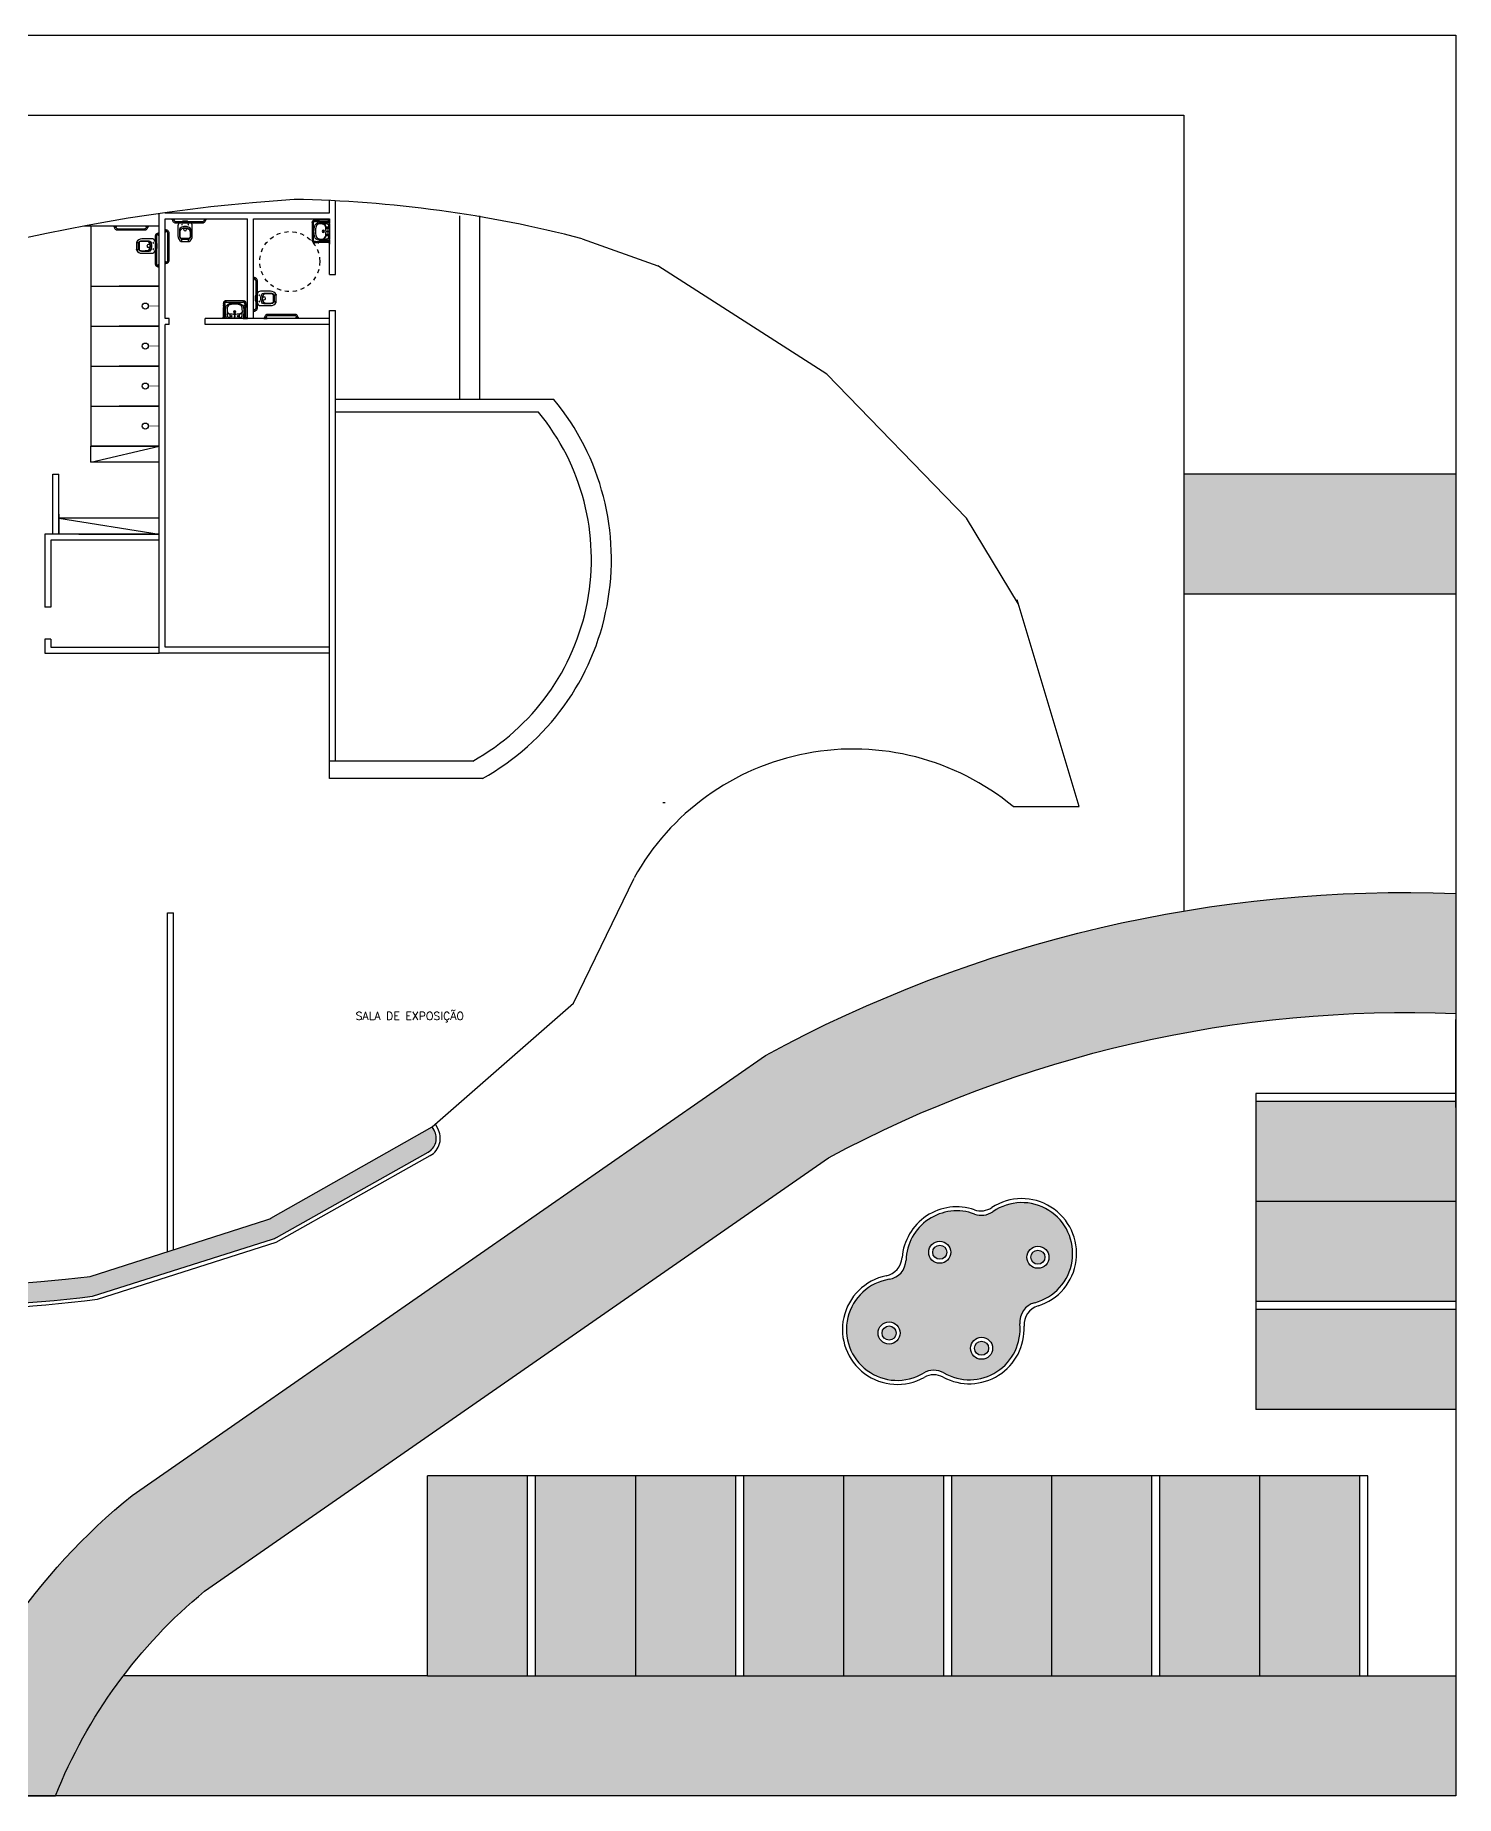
# Model space of a CAD drawing. Header units: inches. Extents: x -55 to 235, y -47 to 159.
# Drawn here: x 96.21 to 131.72, y 33.26 to 77.26 of the extents above; entities that cross this region are included whole.
import ezdxf

# ---------------------------------------------------------------- set-up
doc = ezdxf.new("R2010")
doc.units = ezdxf.units.IN
doc.header["$LTSCALE"] = 0.03
doc.header["$MEASUREMENT"] = 0
doc.linetypes.add('CONTINU', pattern=[0])
doc.linetypes.add('HIDDEN', pattern=[0.375, 0.25, -0.125])
for name, color, linetype in [('A-WCCOZ', 252, 'Continuous'), ('AI-Proj', 1, 'HIDDEN'), ('AI-Texto amb-tit', 4, 'Continuous')]:
    doc.layers.add(name, color=color, linetype=linetype)
doc.styles.add('RS100', font='romans.shx', dxfattribs={"height": 0.2})

# ---------------------------------------------------------------- blocks, each defined once
blk = doc.blocks.new('01Chuv_p')
at = {"const_width": 0.015}
blk.add_lwpolyline([(-0.27, 0), (0, 0)], dxfattribs=at)
blk.add_circle((-0.345, 0), 0.075)
blk = doc.blocks.new('hgs')
for p, q in [((76.296, 52.467), (76.484, 52.467)), ((76.484, 52.467), (76.474, 52.467)), ((76.474, 52.457), (76.474, 52.421))]:
    blk.add_line(p, q)
at = {"linetype": 'CONTINU'}
for points in [[(75.89, 53.039), (75.89, 52.957)], [(75.901, 53.039), (75.89, 53.039)], [(75.903, 52.999), (75.89, 52.999)], [(75.903, 52.998), (75.89, 52.998)], [(75.901, 52.957), (75.89, 52.957)], [(75.893, 52.999), (75.893, 52.998)], [(75.901, 53.039), (75.902, 53.038)], [(75.902, 52.958), (75.901, 52.957)], [(75.902, 53.038), (75.903, 53.038)], [(75.903, 52.958), (75.902, 52.958)], [(75.903, 53.038), (75.903, 53.037)], [(75.903, 53.037), (75.903, 52.999)], [(75.909, 53.018), (75.903, 53.018)], [(75.903, 52.998), (75.903, 52.959)], [(75.909, 52.978), (75.903, 52.978)], [(75.903, 52.959), (75.903, 52.958)], [(75.909, 53.018), (75.909, 52.978)], [(75.909, 53.018), (75.91, 53.018)], [(75.91, 52.978), (75.909, 52.978)], [(75.91, 53.018), (75.911, 53.017)], [(75.911, 52.979), (75.91, 52.978)], [(75.911, 53.017), (75.911, 53.016)], [(75.911, 53.016), (75.911, 52.98)], [(75.911, 53.015), (75.925, 53.014)], [(75.92, 52.982), (75.911, 52.982)], [(75.911, 52.98), (75.911, 52.979)], [(75.92, 52.982), (75.93, 52.979)], [(75.925, 53.014), (75.94, 53.011)], [(75.93, 52.979), (75.939, 52.975)], [(75.939, 52.975), (75.946, 52.968)], [(75.94, 53.011), (75.954, 53.004)], [(75.946, 52.968), (75.952, 52.959)], [(75.952, 52.959), (75.955, 52.95)], [(75.954, 53.004), (75.966, 52.995)], [(75.955, 52.95), (75.956, 52.941)], [(75.956, 52.941), (75.956, 52.257)], [(75.966, 52.995), (75.976, 52.983)], [(75.976, 52.983), (75.984, 52.97)], [(75.984, 52.97), (75.988, 52.955)], [(75.988, 52.955), (75.989, 52.941)], [(75.989, 52.941), (75.989, 52.257)], [(75.89, 52.16), (75.89, 52.241)], [(75.901, 52.241), (75.89, 52.241)], [(75.903, 52.2), (75.89, 52.2)], [(75.903, 52.199), (75.89, 52.199)], [(75.901, 52.16), (75.89, 52.16)], [(75.893, 52.199), (75.893, 52.2)], [(75.902, 52.241), (75.901, 52.241)], [(75.901, 52.16), (75.902, 52.16)], [(75.903, 52.24), (75.902, 52.241)], [(75.902, 52.16), (75.903, 52.161)], [(75.903, 52.239), (75.903, 52.24)], [(75.903, 52.2), (75.903, 52.239)], [(75.909, 52.22), (75.903, 52.22)], [(75.903, 52.162), (75.903, 52.199)], [(75.909, 52.18), (75.903, 52.18)], [(75.903, 52.161), (75.903, 52.162)], [(75.909, 52.22), (75.909, 52.18)], [(75.909, 52.22), (75.91, 52.22)], [(75.91, 52.181), (75.909, 52.18)], [(75.91, 52.22), (75.911, 52.219)], [(75.911, 52.181), (75.91, 52.181)], [(75.911, 52.219), (75.911, 52.218)], [(75.911, 52.218), (75.911, 52.182)], [(75.92, 52.217), (75.911, 52.217)], [(75.922, 52.184), (75.911, 52.184)], [(75.911, 52.182), (75.911, 52.181)], [(75.94, 52.188), (75.93, 52.185)], [(75.946, 52.231), (75.939, 52.224)], [(75.954, 52.194), (75.94, 52.188)], [(75.952, 52.239), (75.946, 52.231)], [(75.955, 52.248), (75.952, 52.239)], [(75.966, 52.204), (75.954, 52.194)], [(75.956, 52.257), (75.955, 52.248)], [(75.976, 52.215), (75.966, 52.204)], [(75.984, 52.229), (75.976, 52.215)], [(75.988, 52.243), (75.984, 52.229)], [(75.989, 52.257), (75.988, 52.243)], [(76.071, 51.92), (76.072, 51.921)], [(76.071, 51.92), (76.071, 51.92)], [(76.072, 51.921), (76.108, 51.921)], [(76.074, 51.935), (76.078, 51.95)], [(76.074, 51.921), (76.074, 51.935)], [(76.078, 51.95), (76.084, 51.963)], [(76.084, 51.963), (76.094, 51.976)], [(76.094, 51.976), (76.105, 51.986)], [(76.105, 51.986), (76.119, 51.993)], [(76.107, 51.93), (76.109, 51.939)], [(76.107, 51.93), (76.107, 51.921)], [(76.108, 51.921), (76.109, 51.92)], [(76.109, 51.939), (76.114, 51.948)], [(76.109, 51.92), (76.11, 51.92)], [(76.114, 51.948), (76.121, 51.956)], [(76.119, 51.993), (76.133, 51.998)], [(76.121, 51.956), (76.129, 51.962)], [(76.129, 51.962), (76.138, 51.965)], [(76.133, 51.998), (76.147, 51.999)], [(76.138, 51.965), (76.147, 51.966)], [(76.147, 51.999), (76.831, 51.999)], [(76.147, 51.966), (76.831, 51.966)], [(76.831, 51.999), (76.846, 51.998)], [(76.831, 51.966), (76.84, 51.965)], [(76.84, 51.965), (76.849, 51.962)], [(76.846, 51.998), (76.86, 51.993)], [(76.849, 51.962), (76.858, 51.956)], [(76.858, 51.956), (76.865, 51.948)], [(76.86, 51.993), (76.873, 51.986)], [(76.869, 51.92), (76.87, 51.921)], [(76.869, 51.92), (76.869, 51.92)], [(76.87, 51.921), (76.906, 51.921)], [(76.872, 51.93), (76.872, 51.921)], [(76.873, 51.986), (76.885, 51.976)], [(76.885, 51.976), (76.894, 51.963)], [(76.894, 51.963), (76.901, 51.95)], [(76.901, 51.95), (76.903, 51.94)], [(76.904, 51.931), (76.905, 51.921)], [(76.906, 51.921), (76.907, 51.92)], [(76.907, 51.92), (76.908, 51.92)], [(76.05, 51.912), (76.051, 51.913)], [(76.05, 51.911), (76.05, 51.912)], [(76.05, 51.911), (76.05, 51.9)], [(76.051, 51.913), (76.052, 51.913)], [(76.052, 51.913), (76.089, 51.913)], [(76.07, 51.919), (76.071, 51.92)], [(76.07, 51.919), (76.11, 51.919)], [(76.07, 51.919), (76.07, 51.913)], [(76.089, 51.913), (76.089, 51.9)], [(76.09, 51.913), (76.129, 51.913)], [(76.09, 51.913), (76.09, 51.9)], [(76.11, 51.92), (76.11, 51.919)], [(76.11, 51.919), (76.11, 51.913)], [(76.129, 51.913), (76.13, 51.913)], [(76.13, 51.913), (76.131, 51.912)], [(76.131, 51.912), (76.131, 51.911)], [(76.131, 51.911), (76.131, 51.9)], [(76.848, 51.912), (76.847, 51.911)], [(76.847, 51.911), (76.847, 51.9)], [(76.849, 51.913), (76.848, 51.913)], [(76.848, 51.913), (76.848, 51.912)], [(76.888, 51.913), (76.849, 51.913)], [(76.868, 51.919), (76.869, 51.92)], [(76.868, 51.919), (76.908, 51.919)], [(76.868, 51.919), (76.868, 51.913)], [(76.888, 51.913), (76.888, 51.9)], [(76.927, 51.913), (76.89, 51.913)], [(76.89, 51.913), (76.89, 51.9)], [(76.908, 51.92), (76.908, 51.919)], [(76.908, 51.919), (76.908, 51.913)], [(76.928, 51.913), (76.927, 51.913)], [(76.928, 51.912), (76.928, 51.913)], [(76.929, 51.911), (76.928, 51.912)], [(76.929, 51.911), (76.929, 51.9)]]:
    blk.add_lwpolyline(points, dxfattribs=at)
for points in [[(76.474, 52.457, -0.407906), (76.484, 52.467, -0.131537), (76.489, 52.466, -0.273863), (76.57, 52.329), (76.57, 52.08, -0.319419), (76.512, 51.999, -0.074713), (76.44, 51.985, -0.017899), (76.34, 51.985, -0.074713), (76.267, 51.999, -0.319419), (76.21, 52.08), (76.21, 52.329, -0.273863), (76.29, 52.466, -0.136488), (76.296, 52.467, -0.402244), (76.305, 52.457), (76.305, 52.421, -0.337727), (76.301, 52.416)], [(76.256, 52.224, 0.305538), (76.312, 52.141, 0.097448), (76.39, 52.126, 0.097448), (76.468, 52.141, 0.305538), (76.523, 52.224)], [(76.35, 51.955, -0.414214), (76.341, 51.964), (76.341, 51.986)], [(76.43, 51.955, 0.414214), (76.439, 51.964), (76.439, 51.986)]]:
    blk.add_lwpolyline(points, format="xyb")
for points in [[(76.493, 52.111, 0.295956), (76.524, 52.16, -0.008003), (76.524, 52.332, 0.219669), (76.489, 52.41, 0.1825), (76.471, 52.417), (76.309, 52.417, 0.1825), (76.29, 52.41, 0.21967), (76.256, 52.332, -0.008003), (76.256, 52.16, 0.295956), (76.287, 52.111, 0.109342), (76.39, 52.088, 0.109342)], [(76.428, 52.136, 0.042994), (76.461, 52.145, 0.312272), (76.514, 52.223, -0.00507), (76.515, 52.332, 0.107996), (76.507, 52.371, 0.297508), (76.473, 52.393), (76.306, 52.393, 0.297509), (76.272, 52.371, 0.107996), (76.265, 52.332, -0.00507), (76.265, 52.223, 0.312272), (76.318, 52.145, 0.091294), (76.39, 52.132, 0.048111)], [(76.311, 52.039, -1), (76.311, 52.054, -1)], [(76.468, 52.039, -1), (76.468, 52.054, -1)]]:
    blk.add_lwpolyline(points, format="xyb", close=True)
at = {"linetype": 'Continuous'}
for points in [[(75.926, 52.218), (75.92, 52.217)], [(75.922, 52.184), (75.93, 52.185)], [(75.932, 52.22), (75.926, 52.218)], [(75.939, 52.224), (75.932, 52.22)], [(76.865, 51.948), (76.869, 51.942)], [(76.869, 51.942), (76.871, 51.936)], [(76.871, 51.936), (76.872, 51.93)], [(76.904, 51.931), (76.903, 51.94)]]:
    blk.add_lwpolyline(points, dxfattribs=at)
at = {"ltscale": 0.31}
blk.add_lwpolyline([(76.297, 51.99, 0.378909), (76.337, 51.955), (76.443, 51.955, 0.378909), (76.482, 51.99)], format="xyb", dxfattribs=at)
at = {"ltscale": 0.157552}
blk.add_lwpolyline([(76.351, 52.136), (76.351, 52.164, -1), (76.428, 52.164)], format="xyb", dxfattribs=at)
at = {"ltscale": 0.16334}
blk.add_lwpolyline([(76.428, 52.136), (76.428, 52.165)], dxfattribs=at)
blk.add_arc((76.479, 52.421), 0.00533, 180, 254.6449)
blk = doc.blocks.new('gsfs')
at = {"color": 0}
for p, q in [((100.912, 70.568), (100.913, 70.571)), ((100.945, 70.568), (100.912, 70.568)), ((100.912, 70.568), (100.912, 70.556)), ((100.912, 70.556), (100.945, 70.556)), ((100.912, 70.535), (100.912, 70.547)), ((100.912, 70.547), (100.945, 70.547)), ((100.912, 70.535), (100.945, 70.535)), ((100.912, 70.535), (100.913, 70.533)), ((100.912, 70.466), (100.913, 70.469)), ((100.912, 70.466), (100.912, 70.454)), ((100.912, 70.466), (100.945, 70.466)), ((100.945, 70.454), (100.912, 70.454)), ((100.913, 70.571), (100.944, 70.571)), ((100.913, 70.547), (100.913, 70.556)), ((100.944, 70.533), (100.913, 70.533)), ((100.913, 70.533), (100.913, 70.469)), ((100.944, 70.469), (100.913, 70.469)), ((100.913, 70.211), (100.913, 70.454)), ((100.945, 70.568), (100.944, 70.571)), ((100.944, 70.547), (100.944, 70.556)), ((100.945, 70.535), (100.944, 70.533)), ((100.944, 70.533), (100.944, 70.469)), ((100.945, 70.466), (100.944, 70.469)), ((100.944, 70.211), (100.944, 70.454)), ((100.945, 70.568), (100.945, 70.556)), ((100.945, 70.535), (100.945, 70.547)), ((100.945, 70.466), (100.945, 70.454)), ((100.96, 70.617), (100.958, 70.616)), ((100.958, 70.616), (100.958, 70.584)), ((100.96, 70.584), (100.958, 70.584)), ((100.96, 70.584), (100.96, 70.617)), ((100.96, 70.617), (100.972, 70.617)), ((100.96, 70.584), (100.972, 70.584)), ((100.972, 70.617), (100.972, 70.584)), ((101.426, 70.617), (101.429, 70.616)), ((101.426, 70.584), (101.429, 70.584)), ((101.429, 70.616), (101.429, 70.584)), ((101.442, 70.568), (101.443, 70.571)), ((101.442, 70.568), (101.475, 70.568)), ((101.442, 70.568), (101.442, 70.556)), ((101.475, 70.556), (101.442, 70.556)), ((101.475, 70.547), (101.442, 70.547)), ((101.442, 70.535), (101.442, 70.547)), ((101.442, 70.535), (101.443, 70.533)), ((101.475, 70.535), (101.442, 70.535)), ((101.442, 70.466), (101.443, 70.469)), ((101.475, 70.466), (101.442, 70.466)), ((101.474, 70.571), (101.443, 70.571)), ((101.443, 70.547), (101.443, 70.556)), ((101.443, 70.533), (101.443, 70.469)), ((101.443, 70.533), (101.474, 70.533)), ((101.443, 70.469), (101.474, 70.469)), ((101.475, 70.568), (101.474, 70.571)), ((101.474, 70.547), (101.474, 70.556)), ((101.475, 70.535), (101.474, 70.533)), ((101.474, 70.533), (101.474, 70.469)), ((101.475, 70.466), (101.474, 70.469)), ((101.475, 70.568), (101.475, 70.556)), ((101.475, 70.535), (101.475, 70.547)), ((100.877, 70.181), (100.877, 70.187)), ((100.877, 70.187), (100.98, 70.187)), ((100.907, 70.187), (100.907, 70.211)), ((100.907, 70.211), (100.95, 70.211)), ((100.917, 70.187), (100.917, 70.211)), ((100.939, 70.187), (100.939, 70.211)), ((100.95, 70.187), (100.95, 70.211)), ((100.98, 70.181), (100.98, 70.187)), ((101.447, 70.187), (101.447, 70.211)), ((101.469, 70.187), (101.469, 70.211))]:
    blk.add_line(p, q, dxfattribs=at)
at = {"ltscale": 3}
blk.add_line((100.98, 70.181), (100.877, 70.181), dxfattribs=at)
for points in [[(100.978, 70.21, -0.072907), (100.972, 70.449, -0.3044), (101.062, 70.554, -0.067106), (101.193, 70.572, -0.067106), (101.325, 70.554, -0.3044), (101.415, 70.449, -0.072907), (101.409, 70.21)], [(101.409, 70.209, -0.219089), (101.389, 70.181), (101.193, 70.181), (100.997, 70.181, -0.219089), (100.978, 70.209)], [(101.002, 70.368, 0.375471), (101.066, 70.291)], [(101.065, 70.198, 0.414698), (101.079, 70.21, 0.016843), (101.081, 70.265, 0.366077), (101.067, 70.282, -0.001782), (101.062, 70.283, -0.174065), (101.013, 70.311, -1.00211), (101.019, 70.317)], [(101.315, 70.29, -0.045632), (101.193, 70.28, -0.048033), (101.065, 70.291)], [(101.368, 70.317, -1.00211), (101.374, 70.311, -0.174065), (101.324, 70.283, -0.001782), (101.32, 70.282, 0.366077), (101.306, 70.265, 0.016844), (101.308, 70.21, 0.414698), (101.322, 70.198)], [(101.385, 70.368, -0.368026), (101.323, 70.291, -0.004431), (101.311, 70.289)]]:
    blk.add_lwpolyline(points, format="xyb")
for points in [[(100.972, 70.616), (100.972, 70.584), (101.414, 70.584), (101.414, 70.616)], [(101.475, 70.466), (101.475, 70.454), (101.442, 70.454), (101.442, 70.466)], [(101.443, 70.454), (101.443, 70.211), (101.474, 70.211), (101.474, 70.454)]]:
    blk.add_lwpolyline(points, close=True, dxfattribs=at)
for points in [[(101.193, 70.193, 0.019965), (101.325, 70.199, 0.043001), (101.346, 70.202, 0.302465), (101.377, 70.236, 0.041693), (101.385, 70.368, 0.024671), (101.38, 70.445, 0.304374), (101.315, 70.52, 0.067046), (101.193, 70.536, 0.067046), (101.072, 70.52, 0.304374), (101.007, 70.445, 0.02467), (101.002, 70.368, 0.041693), (101.01, 70.236, 0.302465), (101.04, 70.202, 0.043001), (101.061, 70.199, 0.019965)], [(101.115, 70.222, 1), (101.115, 70.251, 1)], [(101.193, 70.31, 1), (101.193, 70.368, 1)], [(101.193, 70.32, 1), (101.193, 70.357, 1)], [(101.193, 70.222, 1), (101.193, 70.251, 1)], [(101.272, 70.222, 1), (101.272, 70.251, 1)]]:
    blk.add_lwpolyline(points, format="xyb", close=True)
at = {"color": 0}
blk.add_lwpolyline([(101.426, 70.584), (101.414, 70.584), (101.414, 70.617), (101.426, 70.617), (101.426, 70.584)], dxfattribs=at)
for points in [[(101.51, 70.181), (101.51, 70.187), (101.407, 70.187), (101.407, 70.181)], [(101.437, 70.211), (101.437, 70.187), (101.48, 70.187), (101.48, 70.211)]]:
    blk.add_lwpolyline(points, close=True, dxfattribs=at)
for centre, radius in [((100.928, 70.501), 0.0159), ((100.928, 70.501), 0.0122), ((101.458, 70.501), 0.0159), ((101.458, 70.501), 0.0122)]:
    blk.add_circle(centre, radius, dxfattribs=at)
for centre, radius, start, end in [((100.958, 70.571), 0.0453, 89.998, 180.002), ((100.958, 70.571), 0.0136, 90, 180.4737), ((101.429, 70.571), 0.0453, 359.998, 90.002), ((101.429, 70.571), 0.0136, 359.5263, 90)]:
    blk.add_arc(centre, radius, start, end, dxfattribs=at)
blk = doc.blocks.new('kjgdhjhgs')
h = blk.add_hatch(color=3)
h.dxf.hatch_style = 1
h.paths.add_polyline_path([(120.144, 47.855, -0.244969), (119.686, 47.797, 0.512838), (117.974, 46.644, -0.359644), (117.553, 46.166, 1.212023), (118.411, 43.822, -0.273083), (118.919, 43.827, 0.610456), (120.82, 45.05, -0.368127), (121.191, 45.582, 1.19183)])
h.paths.add_polyline_path([(119.984, 44.689, -1), (119.738, 44.195, -1)], flags=16)
h.paths.add_polyline_path([(118.694, 46.594, -1), (118.941, 47.087, -1)], flags=16)
h.paths.add_polyline_path([(121.393, 46.964, -1), (121.146, 46.471, -1)], flags=16)
h.paths.add_polyline_path([(117.428, 44.577, -1), (117.675, 45.07, -1)], flags=16)
h = blk.add_hatch(color=3)
h.dxf.hatch_style = 1
h.paths.add_polyline_path([(119.783, 44.285, 1), (119.94, 44.599, 1)])
h.paths.add_polyline_path([(121.191, 46.56, 1), (121.348, 46.875, 1)])
h.paths.add_polyline_path([(117.63, 44.981, 1), (117.473, 44.666, 1)])
h.paths.add_polyline_path([(118.896, 46.998, 1), (118.739, 46.683, 1)])
for centre, radius in [((118.817, 46.841), 0.276), ((118.817, 46.841), 0.176), ((121.27, 46.717), 0.276), ((121.27, 46.717), 0.176), ((117.552, 44.823), 0.276), ((117.552, 44.823), 0.176), ((119.861, 44.442), 0.276), ((119.861, 44.442), 0.176)]:
    blk.add_circle(centre, radius)
for centre, radius, start, end in [((119.244, 46.606), 1.371, 71.2462, 175.7765), ((120.868, 46.811), 1.371, 287.2728, 123.1344), ((120.868, 46.811), 1.271, 284.7123, 124.7195), ((119.244, 46.606), 1.271, 69.6611, 178.263), ((119.845, 48.377), 0.5, 251.2462, 303.1344), ((119.859, 48.266), 0.5, 249.6611, 304.7195), ((117.378, 46.744), 0.5, 281.6261, 355.7765), ((117.474, 46.66), 0.5, 279.1396, 358.263), ((117.755, 44.911), 1.371, 101.6261, 299.2487), ((117.755, 44.911), 1.271, 99.1396, 301.04), ((121.318, 45.098), 0.5, 104.7123, 185.5524), ((121.423, 45.024), 0.5, 107.2728, 182.9919), ((119.555, 44.927), 1.371, 241.7349, 2.9919), ((119.555, 44.927), 1.271, 239.9436, 5.5524), ((118.668, 43.394), 0.5, 59.9436, 121.04), ((118.669, 43.279), 0.5, 61.7349, 119.2487)]:
    blk.add_arc(centre, radius, start, end)

msp = doc.modelspace()

# ---------------------------------------------------------------- hatches: boundary and pattern name
h = msp.add_hatch(color=1)
h.dxf.hatch_style = 1
h.paths.add_polyline_path([(131.716, 66.291), (124.916, 66.291), (124.916, 63.291), (131.716, 63.291)])
h = msp.add_hatch(color=252)
h.dxf.hatch_style = 1
h.paths.add_polyline_path([(131.716, 52.807), (131.716, 55.809, 0.1348), (114.46, 51.76), (98.629, 40.766, 0.147332), (93.533, 33.258), (96.714, 33.258, -0.126149), (100.438, 38.369), (116.034, 49.201, -0.134411)])
h = msp.add_hatch(color=3)
h.dxf.hatch_style = 1
h.paths.add_polyline_path([(87.193, 45.812, -0.107719), (87.405, 45.829, 0.064001), (97.638, 45.744), (102.141, 47.171, 0.051313), (102.235, 47.212), (106.029, 49.343, 0.415139), (106.181, 49.889), (106.132, 49.975), (102.093, 47.691, -0.051505), (101.999, 47.65), (97.578, 46.24, -0.066869), (87.025, 46.388, -0.105541), (77.458, 45.606, -0.053864), (66.716, 50.876), (66.716, 50.758), (65.789, 50.758, 0.057073), (77.253, 45.042, 0.108283)])
h = msp.add_hatch(color=253)
h.dxf.hatch_style = 1
h.paths.add_polyline_path([(131.716, 50.608), (126.716, 50.608), (126.716, 48.108), (131.716, 48.108)])
h = msp.add_hatch(color=253)
h.dxf.hatch_style = 1
h.paths.add_polyline_path([(131.716, 48.108), (126.716, 48.108), (126.716, 45.608), (131.716, 45.608)])
h = msp.add_hatch(color=253)
h.dxf.hatch_style = 1
h.paths.add_polyline_path([(131.716, 45.408), (126.716, 45.408), (126.716, 42.908), (131.716, 42.908)])
h = msp.add_hatch(color=253)
h.dxf.hatch_style = 1
h.paths.add_polyline_path([(108.516, 41.258), (106.016, 41.258), (106.016, 36.258), (108.516, 36.258)])
h = msp.add_hatch(color=253)
h.dxf.hatch_style = 1
h.paths.add_polyline_path([(111.216, 41.258), (108.716, 41.258), (108.716, 36.258), (111.216, 36.258)])
h = msp.add_hatch(color=253)
h.dxf.hatch_style = 1
h.paths.add_polyline_path([(113.716, 41.258), (111.216, 41.258), (111.216, 36.258), (113.716, 36.258)])
h = msp.add_hatch(color=253)
h.dxf.hatch_style = 1
h.paths.add_polyline_path([(116.416, 41.258), (113.916, 41.258), (113.916, 36.258), (116.416, 36.258)])
h = msp.add_hatch(color=253)
h.dxf.hatch_style = 1
h.paths.add_polyline_path([(118.916, 41.258), (116.416, 41.258), (116.416, 36.258), (118.916, 36.258)])
h = msp.add_hatch(color=253)
h.dxf.hatch_style = 1
h.paths.add_polyline_path([(121.616, 41.258), (119.116, 41.258), (119.116, 36.258), (121.616, 36.258)])
h = msp.add_hatch(color=253)
h.dxf.hatch_style = 1
h.paths.add_polyline_path([(124.116, 41.258), (121.616, 41.258), (121.616, 36.258), (124.116, 36.258)])
h = msp.add_hatch(color=253)
h.dxf.hatch_style = 1
h.paths.add_polyline_path([(126.816, 41.258), (124.316, 41.258), (124.316, 36.258), (126.816, 36.258)])
h = msp.add_hatch(color=253)
h.dxf.hatch_style = 1
h.paths.add_polyline_path([(129.316, 41.258), (126.816, 41.258), (126.816, 36.258), (129.316, 36.258)])
h = msp.add_hatch(color=252)
h.dxf.hatch_style = 1
h.paths.add_polyline_path([(131.716, 36.258), (106.016, 36.258), (98.41, 36.258, 0.067978), (96.714, 33.258), (131.716, 33.258)])
h.paths.add_polyline_path([(94.829, 36.258), (56.716, 36.258), (56.716, 33.258), (93.533, 33.258, -0.052077)])

# ---------------------------------------------------------------- linework, layer by layer
for p, q in [((56.716, 77.258), (131.716, 77.258)), ((131.716, 77.258), (131.716, 33.258)), ((61.716, 75.258), (103.757, 75.258)), ((67.716, 75.258), (124.916, 75.258)), ((124.916, 75.258), (124.916, 55.37)), ((103.566, 72.821), (103.566, 73.124)), ((103.716, 71.281), (103.716, 73.117)), ((99.304, 62.141), (99.304, 72.8)), ((99.454, 72.821), (103.566, 72.821)), ((99.454, 72.671), (101.51, 72.671)), ((99.454, 70.181), (99.454, 72.671)), ((101.51, 70.181), (101.51, 72.671)), ((101.66, 70.181), (101.66, 72.671)), ((101.66, 72.671), (103.566, 72.671)), ((103.566, 71.281), (103.566, 72.671)), ((106.819, 68.156), (106.819, 72.743)), ((107.319, 68.156), (107.319, 72.743)), ((97.596, 72.489), (97.596, 66.989)), ((109.877, 72.172), (111.774, 71.495)), ((103.566, 71.281), (103.716, 71.281)), ((115.993, 68.783), (111.774, 71.495)), ((99.554, 70.181), (99.454, 70.181)), ((99.454, 61.967), (99.454, 70.031)), ((99.554, 70.031), (99.454, 70.031)), ((99.554, 70.031), (99.554, 70.181)), ((103.566, 70.181), (100.454, 70.181)), ((100.454, 70.031), (100.454, 70.181)), ((103.566, 70.031), (100.454, 70.031)), ((103.566, 58.681), (103.566, 70.381)), ((103.566, 70.381), (103.716, 70.381)), ((103.716, 59.118), (103.716, 70.381)), ((119.488, 65.186), (115.993, 68.783)), ((109.172, 68.156), (103.716, 68.156)), ((108.786, 67.837), (103.716, 67.837)), ((99.304, 66.989), (97.596, 66.989)), ((97.596, 66.589), (97.596, 66.989)), ((97.596, 66.589), (99.304, 66.989)), ((99.304, 66.589), (97.596, 66.589)), ((96.646, 64.789), (96.646, 66.289)), ((96.646, 66.289), (96.796, 66.289)), ((96.796, 64.789), (96.796, 66.289)), ((131.716, 66.291), (124.916, 66.291)), ((96.796, 65.289), (96.796, 64.789)), ((99.304, 65.189), (96.796, 65.189)), ((96.796, 65.189), (99.304, 64.789)), ((99.304, 65.189), (97.296, 65.189)), ((120.783, 63.038), (119.488, 65.186)), ((96.796, 64.789), (96.446, 64.789)), ((96.446, 64.789), (96.446, 64.639)), ((99.304, 64.789), (96.796, 64.789)), ((97.296, 64.789), (99.304, 64.789)), ((96.796, 64.639), (96.595, 64.639)), ((99.304, 64.639), (96.796, 64.639)), ((96.595, 62.967), (96.445, 62.967)), ((122.298, 57.981), (120.749, 63.143)), ((131.716, 63.291), (124.916, 63.291)), ((96.595, 62.167), (96.445, 62.167)), ((103.566, 61.817), (99.304, 61.817)), ((103.566, 61.967), (99.454, 61.967)), ((107.143, 59.118), (103.566, 59.118)), ((107.386, 58.681), (103.566, 58.681)), ((111.898, 58.079), (111.951, 58.079)), ((120.65, 57.981), (122.298, 57.981)), ((109.658, 53.07), (111.175, 56.195)), ((131.716, 55.809), (131.716, 52.807)), ((99.513, 46.857), (99.513, 55.325)), ((99.513, 55.325), (99.663, 55.325)), ((99.663, 46.905), (99.663, 55.325)), ((106.132, 49.975), (109.658, 53.07)), ((131.716, 53.092), (131.716, 50.892)), ((131.716, 50.458), (131.716, 52.658)), ((131.716, 50.458), (131.716, 52.658)), ((126.716, 50.808), (126.716, 42.908)), ((126.716, 50.808), (126.716, 44.808)), ((131.716, 50.808), (126.716, 50.808)), ((131.716, 50.608), (126.716, 50.608)), ((102.093, 47.691), (106.132, 49.975)), ((106.181, 49.889), (106.132, 49.975)), ((106.268, 49.938), (106.209, 50.042)), ((102.235, 47.212), (106.029, 49.343)), ((102.23, 47.094), (106.078, 49.256)), ((131.716, 48.108), (126.716, 48.108)), ((97.638, 45.744), (102.141, 47.171)), ((97.76, 45.668), (102.23, 47.094)), ((131.716, 45.608), (126.716, 45.608)), ((131.716, 45.408), (126.716, 45.408)), ((131.716, 42.908), (126.716, 42.908)), ((129.516, 41.258), (106.016, 41.258)), ((106.016, 36.258), (106.016, 41.258)), ((108.516, 36.258), (108.516, 41.258)), ((108.516, 36.258), (108.516, 41.258)), ((108.716, 36.258), (108.716, 41.258)), ((108.716, 36.258), (108.716, 41.258)), ((111.216, 36.258), (111.216, 41.258)), ((113.716, 36.258), (113.716, 41.258)), ((113.716, 36.258), (113.716, 41.258)), ((113.916, 36.258), (113.916, 41.258)), ((113.916, 36.258), (113.916, 41.258)), ((116.416, 36.258), (116.416, 41.258)), ((118.916, 36.258), (118.916, 41.258)), ((118.916, 36.258), (118.916, 41.258)), ((119.116, 36.258), (119.116, 41.258)), ((119.116, 36.258), (119.116, 41.258)), ((121.616, 36.258), (121.616, 41.258)), ((124.116, 36.258), (124.116, 41.258)), ((124.116, 36.258), (124.116, 41.258)), ((124.316, 36.258), (124.316, 41.258)), ((124.316, 36.258), (124.316, 41.258)), ((126.816, 36.258), (126.816, 41.258)), ((129.316, 36.258), (129.316, 41.258)), ((129.516, 36.258), (129.516, 41.258)), ((106.016, 36.258), (98.41, 36.258)), ((106.016, 36.258), (131.716, 36.258)), ((131.716, 33.258), (56.716, 33.258))]:
    msp.add_line(p, q)
for points in [[(97.596, 72.489), (97.596, 70.989), (99.304, 70.989), (99.304, 72.489), (97.43, 72.489)], [(97.596, 70.989), (97.596, 69.989), (99.304, 69.989), (99.304, 70.989), (98.304, 70.989)], [(97.596, 69.989), (97.596, 68.989), (99.304, 68.989), (99.304, 69.989), (98.304, 69.989)], [(97.596, 68.989), (97.596, 67.989), (99.304, 67.989), (99.304, 68.989), (98.304, 68.989)], [(97.596, 67.989), (97.596, 66.989), (99.304, 66.989), (99.304, 67.989), (98.304, 67.989)], [(96.445, 62.167), (96.445, 61.817), (99.304, 61.817), (99.304, 64.639), (96.595, 64.639)], [(96.446, 64.639), (96.445, 64.639), (96.445, 62.967)], [(96.595, 62.167), (96.595, 61.967), (99.304, 61.967), (99.304, 64.639), (96.595, 64.639), (96.595, 62.967)], [(93.533, 33.258), (96.714, 33.258)]]:
    msp.add_lwpolyline(points)
for points in [[(62.82, 59.729, 0.249855), (97.578, 46.24), (101.999, 47.65)], [(93.533, 33.258, -0.147332), (98.629, 40.766), (114.46, 51.76, -0.1348), (131.716, 55.809)], [(96.714, 33.258, -0.126149), (100.438, 38.369), (116.034, 49.201, -0.134411), (131.716, 52.807)]]:
    msp.add_lwpolyline(points, format="xyb")
for centre, radius, start, end in [((105.505, 29.624), 43.619, 93.711, 137.2943), ((102.16, 42.415), 30.742, 75.4611, 89.0272), ((104.338, 64.162), 5.771, 299.0839, 39.5671), ((104.338, 64.162), 6.271, 299.0839, 39.5671), ((116.655, 53.147), 6.271, 50.4329, 150.9161), ((105.833, 49.692), 0.4, 299.3335, 29.5144), ((105.833, 49.692), 0.5, 299.3335, 29.5144), ((101.847, 48.126), 0.5, 287.6906, 299.4843), ((101.99, 47.647), 0.5, 287.5837, 299.3335), ((92.853, 85.592), 40.135, 262.1987, 276.8467), ((92.808, 84.986), 39.628, 262.1754, 277.1788)]:
    msp.add_arc(centre, radius, start, end)
at = {"layer": 'AI-Proj', "color": 252}
msp.add_circle((102.57, 71.6), 0.75, dxfattribs=at)

# ---------------------------------------------------------------- block references
at = {"xscale": -1}
for p, rotation in [((23.564, 124.571), 180), ((151.203, 148.379), 90), ((49.76, -5.709), 270)]:
    msp.add_blockref('hgs', p, dxfattribs=dict(at, rotation=rotation))
at = {"rotation": 90}
msp.add_blockref('gsfs', (173.747, -28.839), dxfattribs=at)
for name in ['gsfs', 'kjgdhjhgs']:
    msp.add_blockref(name, (0, 0))
at = {"layer": 'A-WCCOZ'}
for p in [(99.304, 70.489), (99.304, 69.489), (99.304, 68.489), (99.304, 67.489)]:
    msp.add_blockref('01Chuv_p', p, dxfattribs=at)

# ---------------------------------------------------------------- texts
at = {"layer": 'AI-Texto amb-tit', "insert": (104.216, 52.847), "char_height": 0.2, "width": 3.69087, "attachment_point": 1, "style": 'RS100'}
msp.add_mtext('SALA DE EXPOSIÇÃO', dxfattribs=at)

doc.saveas('drawing.dxf')
